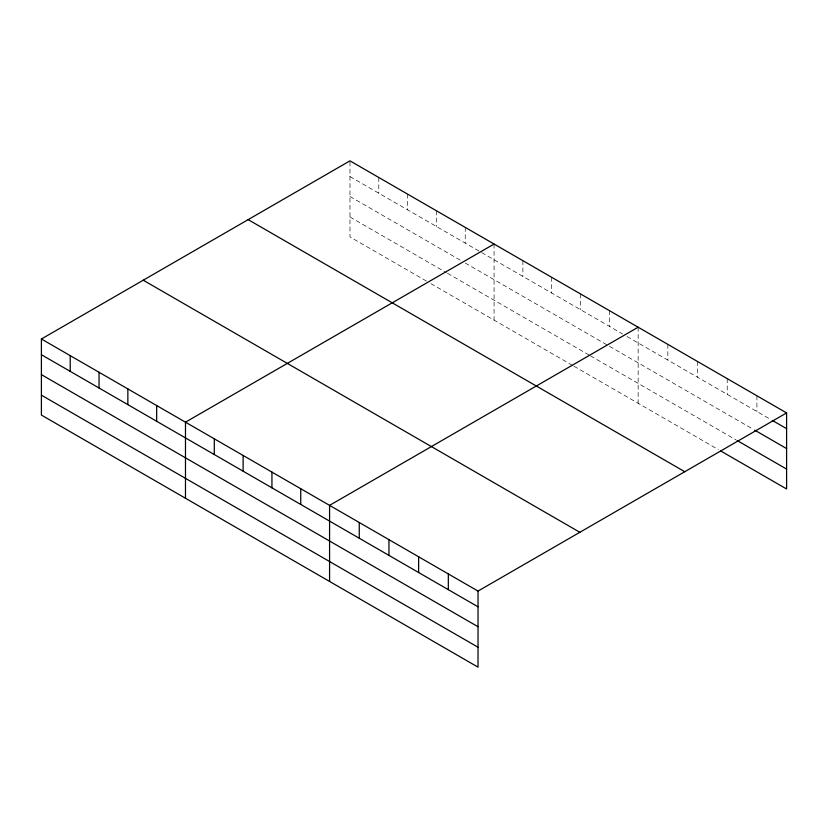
<?xml version="1.0" encoding="UTF-8"?>
<svg xmlns="http://www.w3.org/2000/svg" width="828" height="828" viewBox="0 0 828 828"><rect width="100%" height="100%" fill="white"/><g stroke="black" fill="none" stroke-linecap="round" stroke-linejoin="round"><path stroke-width="0.62" stroke-dasharray="4.14 3.1" d="M349.975 176.571L622.635 333.984M627.065 336.541L771.21 419.765M349.975 196.484L461.921 261.11M465.243 263.035L753.615 429.525M349.975 216.998L446.406 272.671M447.513 273.312L589.381 355.222M590.488 355.864L736.02 439.875M426.451 281.075L349.975 236.922L349.975 160.849M430.891 283.631L572.759 365.541M573.866 366.173L718.425 449.635M756.906 395.784L756.906 411.506M727.222 378.644L727.222 394.366M697.528 361.505L697.528 377.226M667.844 344.355L667.844 360.087M638.15 327.215L638.15 403.288M609.336 310.583L609.336 326.304M580.511 293.94L580.511 309.672M551.696 277.308L551.696 293.029M522.882 260.665L522.882 276.397M494.068 244.032L494.068 320.105M465.243 227.389L465.243 243.121M436.428 210.757L436.428 226.479M407.614 194.125L407.614 209.846M378.8 177.482L378.8 193.203"/><path stroke-width="1.24" d="M41.4 339.004L478.025 591.078L478.025 667.151L41.4 415.076L41.4 339.004L349.975 160.849L786.6 412.924L786.6 488.996L720.619 450.908M494.068 244.032L185.482 422.187L185.482 498.259M638.15 327.215L329.575 505.37L329.575 581.442M478.025 591.078L786.6 412.924M772.307 420.396L786.6 428.656M754.712 430.156L786.6 448.569M737.117 440.517L786.6 469.083M248.152 219.637L684.766 471.722M143.234 280.206L579.848 532.29M41.4 354.726L478.025 606.81M41.4 374.639L478.025 626.724M41.4 395.163L478.025 647.237M448.331 573.939L448.331 589.671M418.637 556.799L418.637 572.521M388.953 539.659L388.953 555.381M359.259 522.52L359.259 538.241M300.75 488.737L300.75 504.459M271.936 472.105L271.936 487.827M243.121 455.462L243.121 471.184M214.307 438.83L214.307 454.551M156.668 405.554L156.668 421.276M127.854 388.912L127.854 404.644M99.039 372.279L99.039 388.001M70.214 355.636L70.214 371.368"/></g></svg>
